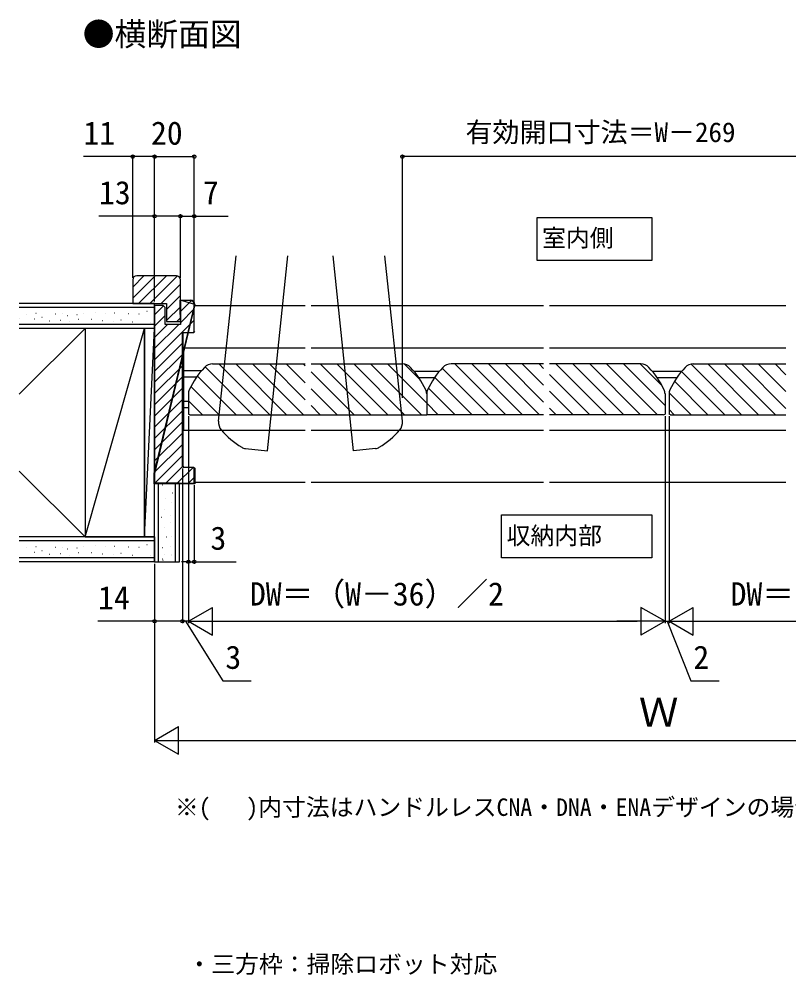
# Model space of a CAD drawing. Units: millimetres, scale not verified. Extents: x -700 to 700, y -1045 to 1039.
# Drawn here: x -18.2 to 369.4, y -447.9 to 33.4 of the extents above; entities that cross this region are included whole.
import ezdxf
from ezdxf.enums import TextEntityAlignment as Align

# ---------------------------------------------------------------- set-up
doc = ezdxf.new("R2010")
doc.units = ezdxf.units.MM
doc.header["$LTSCALE"] = 6
for name, color, linetype in [('0-2_USER1', 3, 'Continuous'), ('0-3_YKK_11', 7, 'Continuous'), ('0-4_YKK_12', 2, 'Continuous'), ('0-7_YKK_D', 6, 'Continuous'), ('0-9_YSS_K', 3, 'Continuous'), ('0-A_YSS_KE', 3, 'Continuous')]:
    doc.layers.add(name, color=color, linetype=linetype)
doc.styles.add('ＭＳ ゴシック', font='')
doc.styles.get('ＭＳ ゴシック').set_extended_font_data('MS Gothic')

msp = doc.modelspace()

# ---------------------------------------------------------------- linework, layer by layer
at = {"layer": '0-2_USER1'}
for points in [[(242.587, -66.464), (300.368, -66.464), (300.368, -88.13), (242.587, -88.13)], [(224.601, -216.182), (300.368, -216.182), (300.368, -237.848), (224.601, -237.848)]]:
    msp.add_lwpolyline(points, close=True, dxfattribs=at)
at = {"layer": '0-3_YKK_11'}
for p, q in [((62.8, -115.32), (62.8, -108.12)), ((63, -115.32), (62.8, -115.32))]:
    msp.add_line(p, q, dxfattribs=at)
for points in [[(70.2, -123.903), (69.583, -124.52), (64.583, -124.52), (64.2, -124.903), (64.2, -191.737), (64.583, -192.12), (69.583, -192.12), (70.2, -192.737), (70.2, -200.52), (49.8, -200.52), (49.8, -195.32), (70.2, -110.32), (50, -195.32)], [(68, -108.32), (63, -108.32), (63, -120.32), (55.3, -120.32), (55.3, -111.82), (54.3, -110.82), (50, -110.82)], [(50, -110.82), (50, -200.32), (70, -200.32), (70, -192.82), (69.5, -192.32), (64.5, -192.32), (64, -191.82), (64, -124.82), (64.5, -124.32), (69.5, -124.32), (70, -123.82), (70, -110.32)], [(70.2, -110.32), (62.8, -108.12), (68, -108.12)]]:
    msp.add_lwpolyline(points, dxfattribs=at)
for radius in [2.2, 2]:
    msp.add_arc((68, -110.32), radius, 0.00001, 89.99999, dxfattribs=at)
at = {"layer": '0-4_YKK_12'}
for p, q in [((82.209, -169.117), (90.994, -85.82)), ((106.782, -184.018), (117.138, -85.82)), ((150.218, -184.018), (139.862, -85.82)), ((174.791, -169.117), (166.006, -85.82)), ((70, -110.82), (125.85, -110.82)), ((128.85, -110.82), (245.85, -110.82)), ((248.85, -110.82), (367.85, -110.82)), ((64.5, -132.12), (125.85, -132.12)), ((64.5, -132.12), (64.5, -173.52)), ((128.85, -132.12), (245.85, -132.12)), ((248.85, -132.12), (367.85, -132.12)), ((64.5, -143.47), (73.782, -143.47)), ((99.507, -165.82), (75.398, -141.711)), ((79.242, -140.22), (125.85, -140.22)), ((107.993, -165.82), (82.393, -140.22)), ((116.478, -165.82), (90.878, -140.22)), ((124.963, -165.82), (99.363, -140.22)), ((125.85, -158.222), (107.848, -140.22)), ((125.85, -149.737), (116.334, -140.22)), ((125.85, -141.251), (124.819, -140.22)), ((128.85, -140.22), (174.758, -140.22)), ((150.419, -165.82), (128.85, -144.251)), ((158.904, -165.82), (133.304, -140.22)), ((167.389, -165.82), (141.789, -140.22)), ((175.875, -165.82), (150.275, -140.22)), ((184.36, -165.82), (158.76, -140.22)), ((187, -159.975), (167.245, -140.22)), ((183.834, -148.324), (175.833, -140.322)), ((180.557, -143.87), (193.443, -143.87)), ((218.301, -165.82), (194.803, -142.322)), ((245.85, -140.22), (199.242, -140.22)), ((226.786, -165.82), (201.186, -140.22)), ((235.272, -165.82), (209.672, -140.22)), ((243.757, -165.82), (218.157, -140.22)), ((245.85, -159.428), (226.642, -140.22)), ((245.85, -150.943), (235.128, -140.22)), ((245.85, -142.457), (243.613, -140.22)), ((294.758, -140.22), (248.85, -140.22)), ((277.698, -165.82), (252.098, -140.22)), ((286.183, -165.82), (260.583, -140.22)), ((294.669, -165.82), (269.069, -140.22)), ((303.154, -165.82), (277.554, -140.22)), ((307, -161.181), (286.039, -140.22)), ((305.561, -151.256), (294.525, -140.22)), ((300.557, -143.87), (315.443, -143.87)), ((337.095, -165.82), (315.307, -144.032)), ((345.58, -165.82), (320.097, -140.336)), ((321.242, -140.22), (367.85, -140.22)), ((354.066, -165.82), (328.466, -140.22)), ((362.551, -165.82), (336.951, -140.22)), ((367.85, -162.634), (345.436, -140.22)), ((367.85, -154.149), (353.922, -140.22)), ((367.85, -145.663), (362.407, -140.22)), ((64.5, -146.67), (71.282, -146.67)), ((91.022, -165.82), (71.528, -146.326)), ((182.998, -147.07), (191.002, -147.07)), ((209.816, -165.82), (191.028, -147.032)), ((269.213, -165.82), (248.85, -145.457)), ((302.998, -147.07), (313.002, -147.07)), ((328.61, -165.82), (311.759, -148.969)), ((82.537, -165.82), (68.277, -151.561)), ((141.934, -165.82), (128.85, -152.737)), ((201.331, -165.82), (187.868, -152.357)), ((260.728, -165.82), (248.85, -153.943)), ((67, -155.22), (67, -165.494)), ((74.051, -165.82), (67, -158.769)), ((187, -155.22), (187, -165.82)), ((187, -155.22), (187, -165.82)), ((307, -155.22), (307, -165.494)), ((309, -155.22), (309, -165.494)), ((320.125, -165.82), (309.026, -154.722)), ((64.5, -158.97), (67, -158.97)), ((64.5, -162.17), (67, -162.17)), ((133.448, -165.82), (128.85, -161.222)), ((192.845, -165.82), (187, -159.975)), ((252.242, -165.82), (248.85, -162.428)), ((311.639, -165.82), (309, -163.181)), ((67.7, -165.82), (67, -165.494)), ((67.7, -165.82), (187, -165.82)), ((245.85, -165.82), (187, -165.82)), ((306.3, -165.82), (248.85, -165.82)), ((306.3, -165.82), (307, -165.494)), ((309.7, -165.82), (309, -165.494)), ((309.7, -165.82), (367.85, -165.82)), ((309.7, -165.82), (367.85, -165.82)), ((64.5, -173.52), (125.85, -173.52)), ((128.85, -173.52), (245.85, -173.52)), ((248.85, -173.52), (367.85, -173.52)), ((95.843, -182.864), (106.782, -184.018)), ((161.157, -182.864), (150.218, -184.018)), ((70, -199.82), (125.85, -199.82)), ((128.85, -199.82), (245.85, -199.82)), ((248.85, -199.82), (367.85, -199.82))]:
    msp.add_line(p, q, dxfattribs=at)
for centre, radius, start, end in [((106.933, -171.943), 43.7, 136.77834, 154.60847), ((79.242, -145.92), 5.7, 90, 136.77834), ((174.758, -145.92), 5.7, 43.22166, 90), ((147.067, -171.943), 43.7, 25.39153, 43.22166), ((226.933, -171.943), 43.7, 136.77834, 154.60847), ((199.242, -145.92), 5.7, 90, 136.77834), ((294.758, -145.92), 5.7, 43.22166, 90), ((267.067, -171.943), 43.7, 25.39153, 43.22166), ((348.933, -171.943), 43.7, 136.77834, 154.60847), ((321.242, -145.92), 5.7, 90, 136.77834), ((71.7, -155.22), 4.7, 154.60847, 180), ((182.3, -155.22), 4.7, 0, 25.39153), ((191.7, -155.22), 4.7, 154.60847, 180), ((302.3, -155.22), 4.7, 0, 25.39153), ((313.7, -155.22), 4.7, 154.60847, 180), ((87.878, -169.715), 5.7, 173.98, 220.75834), ((169.122, -169.715), 5.7, 319.24166, 6.02), ((116.662, -144.906), 43.7, 220.75834, 238.58847), ((140.338, -144.906), 43.7, 301.41153, 319.24166), ((96.336, -178.19), 4.7, 238.58847, 263.98), ((160.664, -178.19), 4.7, 276.02, 301.41153)]:
    msp.add_arc(centre, radius, start, end, dxfattribs=at)
at = {"layer": '0-7_YKK_D'}
for p, q in [((39, -96.82), (39, -34.82)), ((50, -108.82), (50, -34.82)), ((50, -108.82), (50, -34.82)), ((50, -35.82), (70, -35.82)), ((70, -109.32), (70, -34.82)), ((174.791, -157.216), (174.791, -34.82)), ((440.878, -35.82), (174.791, -35.82)), ((50, -108.82), (50, -64.82)), ((63, -92.549), (63, -64.82)), ((63, -96.82), (63, -64.82)), ((70, -105.307), (70, -64.82)), ((67, -166.494), (67, -270.82)), ((67, -166.494), (67, -270.82)), ((67, -166.494), (67, -240.82)), ((307, -166.494), (307, -270.82)), ((307, -166.494), (307, -270.82)), ((309, -166.494), (309, -270.82)), ((309, -166.494), (309, -270.82)), ((64, -192.82), (64, -270.82)), ((64, -192.82), (64, -270.82)), ((70, -201.32), (70, -240.82)), ((67, -239.82), (63.6, -239.82)), ((67, -239.82), (70, -239.82)), ((70, -239.82), (91.073, -239.82)), ((50, -240.82), (50, -270.82)), ((50, -240.84), (50, -330.82)), ((67, -269.82), (79.124, -262.82)), ((79.124, -276.82), (79.124, -262.82)), ((307, -269.82), (294.876, -262.82)), ((294.876, -262.82), (294.876, -276.82)), ((309, -269.82), (321.124, -262.82)), ((321.124, -276.82), (321.124, -262.82)), ((64, -269.82), (60.6, -269.82)), ((67, -269.82), (64, -269.82)), ((67, -269.82), (64, -269.82)), ((67, -269.82), (70.4, -269.82)), ((67, -269.82), (79.124, -276.82)), ((67, -269.82), (91.249, -269.82)), ((81, -269.82), (293, -269.82)), ((307, -269.82), (282.751, -269.82)), ((307, -269.82), (294.876, -276.82)), ((307, -269.82), (303.6, -269.82)), ((307, -269.82), (309, -269.82)), ((307, -269.82), (309, -269.82)), ((309, -269.82), (312.4, -269.82)), ((309, -269.82), (321.124, -276.82)), ((309, -269.82), (333.249, -269.82)), ((323, -269.82), (535, -269.82)), ((50, -329.82), (62.124, -322.82)), ((62.124, -336.82), (62.124, -322.82)), ((50, -329.82), (62.124, -336.82)), ((50, -329.82), (74.249, -329.82)), ((64, -329.82), (552, -329.82))]:
    msp.add_line(p, q, dxfattribs=at)
for points in [[(50, -35.82), (39, -35.82), (14.145, -35.82)], [(63, -65.82), (50, -65.82), (21.964, -65.82)], [(63, -65.82), (70, -65.82), (87.036, -65.82)], [(64, -269.82), (50, -269.82), (21.509, -269.82)], [(65.5, -269.82), (84.315, -299.82), (98.588, -299.82)], [(308, -269.82), (319.936, -299.82), (334.209, -299.82)]]:
    msp.add_lwpolyline(points, dxfattribs=at)
for centre in [(39, -35.82), (50, -35.82), (50, -35.82), (70, -35.82), (174.791, -35.82), (50, -65.82), (63, -65.82), (63, -65.82), (70, -65.82), (67, -239.82), (70, -239.82), (50, -269.82), (64, -269.82), (64, -269.82)]:
    msp.add_circle(centre, 0.85, dxfattribs=at)
at = {"layer": '0-9_YSS_K'}
for p, q in [((39, -101.477), (44.657, -95.82)), ((39, -107.134), (50.314, -95.82)), ((41.971, -109.82), (55.971, -95.82)), ((47.627, -109.82), (61.55, -95.897)), ((53.284, -109.82), (63, -100.104)), ((56, -112.761), (63, -105.761)), ((50, -109.82), (-18.131, -109.82)), ((50, -122.32), (50, -109.82)), ((63, -113.842), (68.467, -108.375)), ((50, -111.82), (-18.131, -111.82)), ((-14.536, -115.185), (-14.436, -115.185)), ((-9.76, -114.707), (-9.66, -114.707)), ((-0.048, -115.026), (0.052, -115.026)), ((3.615, -115.026), (3.715, -115.026)), ((10.939, -115.344), (11.039, -115.344)), ((13.964, -114.707), (14.064, -114.707)), ((20.173, -114.389), (20.273, -114.389)), ((25.268, -114.867), (25.368, -114.867)), ((29.886, -114.548), (29.986, -114.548)), ((36.732, -114.867), (36.832, -114.867)), ((42.145, -115.026), (42.245, -115.026)), ((46.126, -113.593), (46.226, -113.593)), ((50, -115.528), (54.504, -111.024)), ((56, -118.418), (63, -111.418)), ((63, -119.499), (70, -112.499)), ((-18.198, -117.572), (-18.098, -117.572)), ((50, -120.32), (-18.131, -120.32)), ((-11.67, -120.119), (-11.57, -120.119)), ((-10.556, -117.572), (-10.456, -117.572)), ((-6.735, -116.617), (-6.635, -116.617)), ((-2.913, -118.527), (-2.813, -118.527)), ((2.659, -118.209), (2.759, -118.209)), ((6.162, -115.821), (6.262, -115.821)), ((7.277, -119.005), (7.377, -119.005)), ((11.735, -117.731), (11.835, -117.731)), ((11.735, -117.731), (11.835, -117.731)), ((18.263, -117.731), (18.363, -117.731)), ((23.835, -118.368), (23.935, -118.368)), ((29.408, -118.846), (29.508, -118.846)), ((33.07, -118.05), (33.17, -118.05)), ((38.961, -119.005), (39.061, -119.005)), ((48.037, -119.164), (48.137, -119.164)), ((50, -121.185), (55.3, -115.885)), ((50, -138.156), (70, -118.156)), ((50, -126.842), (56.522, -120.32)), ((50, -132.499), (62.179, -120.32)), ((61.255, -118.82), (63, -117.075)), ((15, -122.32), (-18.131, -155.451)), ((50, -122.32), (-18.131, -122.32)), ((15, -227.32), (45, -122.32)), ((45, -227.32), (50, -122.32)), ((69.492, -124.32), (70, -123.812)), ((50, -143.812), (64, -129.812)), ((50, -149.469), (64, -135.469)), ((50, -155.126), (64, -141.126)), ((50, -160.783), (64, -146.783)), ((50, -166.44), (64, -152.44)), ((50, -172.097), (64, -158.097)), ((50, -177.754), (64, -163.754)), ((50, -183.41), (64, -169.41)), ((50, -189.067), (64, -175.067)), ((50, -194.724), (64, -180.724)), ((50.061, -200.32), (64, -186.381)), ((55.718, -200.32), (64.109, -191.929)), ((61.375, -200.32), (69.375, -192.32)), ((15, -227.32), (-18.131, -194.189)), ((67.031, -200.32), (70, -197.352)), ((50, -239.82), (50, -200.32)), ((62.5, -200.32), (50, -200.32)), ((52, -239.82), (52, -200.32)), ((54.052, -201.1), (54.152, -201.1)), ((60.5, -239.82), (60.5, -200.32)), ((62.5, -239.82), (62.5, -200.32)), ((59.02, -205.179), (59.12, -205.179)), ((55.294, -208.194), (55.394, -208.194)), ((58.31, -210.145), (58.41, -210.145)), ((55.117, -213.514), (55.217, -213.514)), ((57.778, -216.529), (57.878, -216.529)), ((53.343, -217.416), (53.443, -217.416)), ((58.132, -220.253), (58.232, -220.253)), ((55.117, -222.381), (55.217, -222.381)), ((50, -227.32), (-18.131, -227.32)), ((50, -229.32), (-18.131, -229.32)), ((50, -227.32), (50, -239.82)), ((55.826, -227.347), (55.926, -227.347)), ((58.487, -227.347), (58.587, -227.347)), ((-14.536, -232.685), (-14.436, -232.685)), ((-10.556, -235.072), (-10.456, -235.072)), ((-9.76, -232.207), (-9.66, -232.207)), ((-6.735, -234.117), (-6.635, -234.117)), ((-0.048, -232.526), (0.052, -232.526)), ((2.659, -235.709), (2.759, -235.709)), ((3.615, -232.526), (3.715, -232.526)), ((6.162, -233.321), (6.262, -233.321)), ((10.939, -232.844), (11.039, -232.844)), ((11.735, -235.231), (11.835, -235.231)), ((11.735, -235.231), (11.835, -235.231)), ((13.964, -232.207), (14.064, -232.207)), ((18.263, -235.231), (18.363, -235.231)), ((20.173, -231.889), (20.273, -231.889)), ((25.268, -232.367), (25.368, -232.367)), ((29.886, -232.048), (29.986, -232.048)), ((33.07, -235.55), (33.17, -235.55)), ((36.732, -232.367), (36.832, -232.367)), ((42.145, -232.526), (42.245, -232.526)), ((46.126, -231.093), (46.226, -231.093)), ((53.875, -232.667), (53.975, -232.667)), ((57.955, -232.312), (58.055, -232.312)), ((50, -237.82), (-18.131, -237.82)), ((50, -239.82), (-18.131, -239.82)), ((-11.67, -237.619), (-11.57, -237.619)), ((-2.913, -236.027), (-2.813, -236.027)), ((7.277, -236.505), (7.377, -236.505)), ((23.835, -235.868), (23.935, -235.868)), ((29.408, -236.346), (29.508, -236.346)), ((38.961, -236.505), (39.061, -236.505)), ((48.037, -236.664), (48.137, -236.664)), ((50, -239.82), (62.5, -239.82)), ((53.875, -238.322), (53.975, -238.322)), ((54.23, -239.051), (54.33, -239.051)), ((54.762, -236.036), (54.862, -236.036)), ((54.762, -236.036), (54.862, -236.036)), ((58.487, -236.923), (58.587, -236.923)), ((58.665, -236.017), (58.765, -236.017))]:
    msp.add_line(p, q, dxfattribs=at)
for points in [[(15, -227.32), (45, -227.32), (45, -122.32), (15, -122.32)], [(45, -227.32), (50, -227.32), (50, -122.32), (45, -122.32)]]:
    msp.add_lwpolyline(points, close=True, dxfattribs=at)
at = {"layer": '0-A_YSS_KE'}
for p, q in [((61, -95.82), (41, -95.82)), ((63, -118.82), (63, -97.82))]:
    msp.add_line(p, q, dxfattribs=at)
msp.add_lwpolyline([(39, -97.82), (39, -109.82), (56, -109.82), (56, -118.82), (63, -118.82)], dxfattribs=at)
for centre, start, end in [((41, -97.82), 90.00001, 179.99999), ((61, -97.82), 0.00001, 89.99999)]:
    msp.add_arc(centre, 2, start, end, dxfattribs=at)

# ---------------------------------------------------------------- texts
at = {"layer": '0-2_USER1', "style": 'ＭＳ ゴシック'}
for s, height, p in [('●横断面図', 11.73, (13.818, 16.491)), ('室内側', 8.798, (245.114, -83.782)), ('収納内部', 8.798, (227.25, -233.714)), ('※(   )内寸法はハンドルレスCNA・DNA・ENAデザインの場合', 8.798, (60.234, -370.479)), ('・三方枠：掃除ロボット対応', 8.798, (66.534, -449.538))]:
    msp.add_text(s, height=height, dxfattribs=at).set_placement(p, align=Align.BOTTOM_LEFT)
at = {"layer": '0-7_YKK_D', "style": 'ＭＳ ゴシック'}
for s, height, p in [('11', 11.73, (14.191, -33.32)), ('20', 11.73, (48.182, -33.32)), ('有効開口寸法＝W－269', 9.971, (206.53, -31.466)), ('13', 11.73, (22.009, -63.32)), ('7', 11.73, (74.355, -63.32)), ('3', 11.73, (78.118, -237.32)), ('DW＝（W－36）／2', 11.73, (98, -265.411)), ('DW＝（W－36）／2', 11.73, (340, -265.411)), ('14', 11.73, (21.555, -267.32)), ('3', 11.73, (85.633, -297.32)), ('2', 11.73, (321.255, -297.32)), ('Ｗ', 14.66, (293.795, -327.32))]:
    msp.add_text(s, height=height, dxfattribs=at).set_placement(p, align=Align.BOTTOM_LEFT)

doc.saveas('drawing.dxf')
